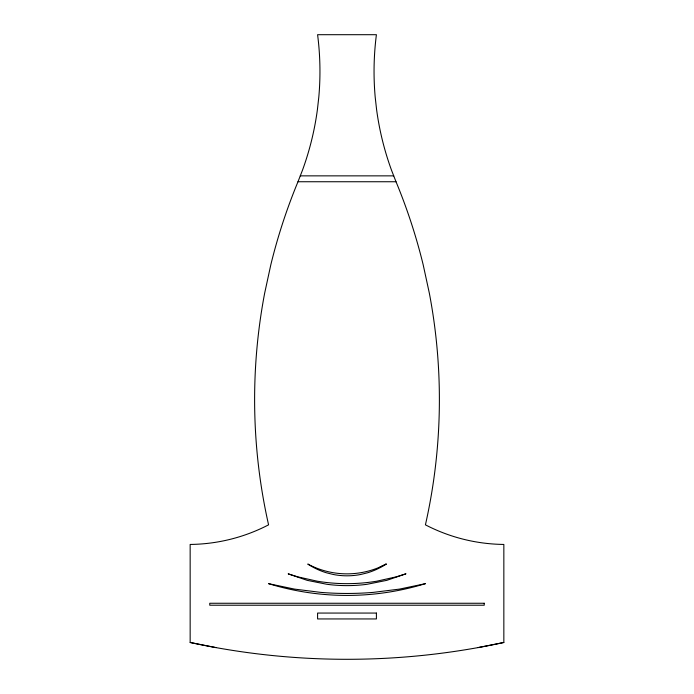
<?xml version="1.0" encoding="UTF-8"?>
<svg xmlns="http://www.w3.org/2000/svg" width="694" height="694" viewBox="0 0 694 694"><rect width="100%" height="100%" fill="white"/><g stroke="black" fill="none" stroke-linecap="round" stroke-linejoin="round"><path stroke-width="1.04" d="M215.99 647.597L190.156 642.471L190.156 544.443A174.151 174.151 0 0 0 268.578 524.837A568.724 568.724 0 0 1 264.64 293.276L270.816 264.787A568.724 568.724 0 0 1 297.986 181.741L302.523 170.091A287.949 287.949 0 0 0 317.418 109.505L318.806 97.082A287.949 287.949 0 0 0 317.592 34.7L376.408 34.7A287.949 287.949 0 0 0 375.194 97.082L376.582 109.505A287.949 287.949 0 0 0 391.477 170.091L396.014 181.741A568.724 568.724 0 0 1 423.184 264.787L429.36 293.276A568.724 568.724 0 0 1 425.422 524.837A174.151 174.151 0 0 0 503.844 544.443L503.844 642.471L478.01 647.597M380.086 567.007L386.211 564.049A83.323 83.323 0 0 1 307.789 564.049A71.23 71.23 0 0 0 326.527 572.81L333.25 574.476A71.23 71.23 0 0 0 360.75 574.476L367.473 572.81A71.23 71.23 0 0 0 386.211 564.049M300.276 175.86L393.724 175.86M297.986 181.741L396.014 181.741M503.844 642.471A739.353 739.353 0 0 1 190.156 642.471M405.817 573.851L386.784 580.349L367.065 584.296A152.923 152.923 0 0 1 326.935 584.296L307.216 580.349L288.183 573.851L297.709 576.827L317.184 581.19A181.351 181.351 0 0 0 376.816 581.19L396.291 576.827L405.817 573.851M425.422 583.654L399.579 589.093L373.381 592.364A318.589 318.589 0 0 1 320.619 592.364L294.421 589.093L268.578 583.654A267.285 267.285 0 0 0 425.422 583.654M484.239 603.26L209.762 603.26L209.762 605.22L484.239 605.22L484.239 603.26M376.408 613.062L317.592 613.062L317.592 618.944L376.408 618.944L376.408 613.062"/></g></svg>
